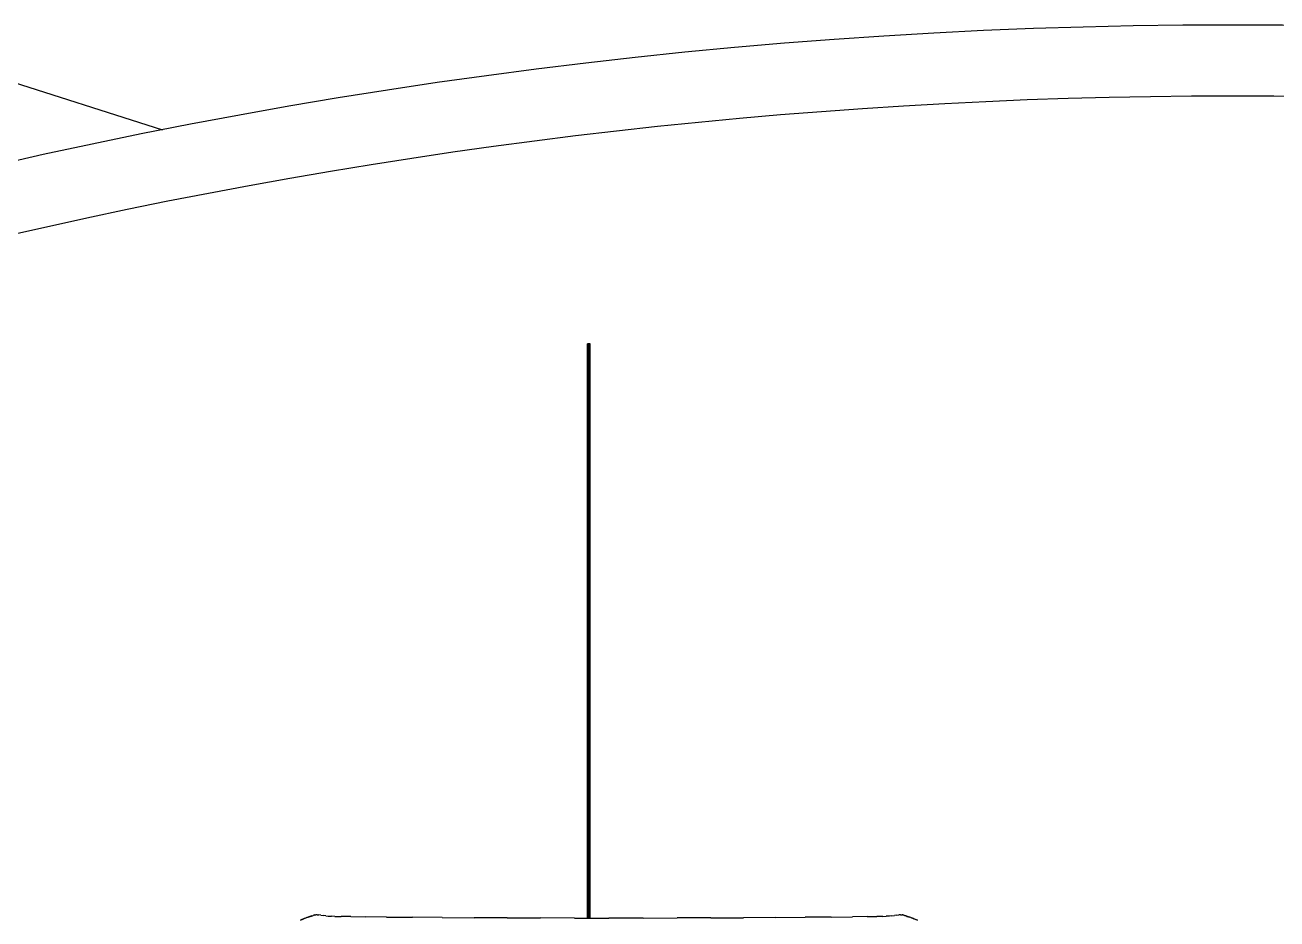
# Model space of a CAD drawing. Header units: millimetres. Extents: x -1905078 to 890385, y 1304549 to 3975677.
# Drawn here: x -641522 to -633594, y 1481234 to 1486893 of the extents above; entities that cross this region are included whole.
import ezdxf

# ---------------------------------------------------------------- set-up
doc = ezdxf.new("R2010")
doc.units = ezdxf.units.MM
doc.header["$LTSCALE"] = 1000
doc.layers.get('0').update_dxf_attribs({"linetype": 'CONTINUOUS'})
doc.layers.add('WINDOW', color=4, linetype='CONTINUOUS')
doc.layers.add('景-通用-文字', color=7, linetype='CONTINUOUS')

# ---------------------------------------------------------------- blocks, each defined once
blk = doc.blocks.new('C')
at = {"color": 0, "linetype": 'Continuous', "extrusion": (0, 1, 0)}
for p, q in [((-160.2, 13677.6), (-158.9, 13678.7)), ((-160.2, 13216.5), (-160.2, 13677.6)), ((-158.9, 13678.7), (-155.1, 13679.4)), ((-158.9, 13217.4), (-158.9, 13678.7)), ((-155.1, 13679.4), (-150.1, 13679.7)), ((-155.1, 13218), (-155.1, 13679.4)), ((-150.1, 13218.3), (-150.1, 13679.7)), ((-150.1, 13679.7), (-145, 13679.4)), ((-145, 13218), (-145, 13679.4)), ((-145, 13679.4), (-141.3, 13678.7)), ((-141.3, 13217.4), (-141.3, 13678.7)), ((-140, 13677.6), (-141.3, 13678.7)), ((-140, 13216.5), (-140, 13677.6)), ((-160.2, 12753.1), (-160.2, 13216.5)), ((-158.9, 12753.9), (-158.9, 13217.4)), ((-155.1, 12754.4), (-155.1, 13218)), ((-150.1, 12754.6), (-150.1, 13218.3)), ((-145, 12754.4), (-145, 13218)), ((-141.3, 12753.9), (-141.3, 13217.4)), ((-140, 12753.1), (-140, 13216.5)), ((-160.2, 12287.8), (-160.2, 12753.1)), ((-158.9, 12288.4), (-158.9, 12753.9)), ((-155.1, 12288.9), (-155.1, 12754.4)), ((-150.1, 12289.1), (-150.1, 12754.6)), ((-145, 12288.9), (-145, 12754.4)), ((-141.3, 12288.4), (-141.3, 12753.9)), ((-140, 12287.8), (-140, 12753.1)), ((-160.2, 11820.9), (-160.2, 12287.8)), ((-158.9, 11821.4), (-158.9, 12288.4)), ((-155.1, 11821.8), (-155.1, 12288.9)), ((-150.1, 11822), (-150.1, 12289.1)), ((-145, 11821.8), (-145, 12288.9)), ((-141.3, 11821.4), (-141.3, 12288.4)), ((-140, 11820.9), (-140, 12287.8)), ((-160.2, 11352.8), (-160.2, 11820.9)), ((-158.9, 11353.2), (-158.9, 11821.4)), ((-155.1, 11353.5), (-155.1, 11821.8)), ((-150.1, 11353.6), (-150.1, 11822)), ((-145, 11353.5), (-145, 11821.8)), ((-141.3, 11353.2), (-141.3, 11821.4)), ((-140, 11352.8), (-140, 11820.9)), ((-160.2, 10883.7), (-160.2, 11352.8)), ((-158.9, 10884), (-158.9, 11353.2)), ((-155.1, 10884.2), (-155.1, 11353.5)), ((-150.1, 10884.2), (-150.1, 11353.6)), ((-145, 10884.2), (-145, 11353.5)), ((-141.3, 10884), (-141.3, 11353.2)), ((-140, 10883.7), (-140, 11352.8)), ((-160.2, 10414), (-160.2, 10883.7)), ((-158.9, 10414.1), (-158.9, 10884)), ((-155.1, 10414.2), (-155.1, 10884.2)), ((-150.1, 10414.3), (-150.1, 10884.2)), ((-145, 10414.2), (-145, 10884.2)), ((-141.3, 10414.1), (-141.3, 10884)), ((-140, 10414), (-140, 10883.7)), ((-160.2, 9401.6), (-160.2, 10414)), ((-158.9, 9401.6), (-158.9, 10414.1)), ((-155.1, 9401.6), (-155.1, 10414.2)), ((-150.1, 9401.6), (-150.1, 10414.3)), ((-145, 9401.6), (-145, 10414.2)), ((-141.3, 9401.6), (-141.3, 10414.1)), ((-140, 9401.6), (-140, 10414)), ((-2219.8, 9412.7), (-2202.4, 9421.4)), ((-2214.6, 9418.7), (-2202.4, 9421.4)), ((-2193.4, 9424.2), (-2202.4, 9421.4)), ((-2193.4, 9424.2), (-2183.9, 9425.5)), ((-2192.7, 9422.3), (-2183.9, 9425.5)), ((-2173.4, 9425.7), (-2183.9, 9425.5)), ((-2173.4, 9425.7), (-2161, 9424.7)), ((-2145.4, 9422.9), (-2161, 9424.7)), ((-2145.4, 9422.9), (-2127.6, 9420.7)), ((2145.4, 9422.9), (2127.6, 9420.7)), ((2145.4, 9422.9), (2161, 9424.7)), ((2173.4, 9425.7), (2161, 9424.7)), ((2173.4, 9425.7), (2183.9, 9425.5)), ((2192.7, 9422.3), (2183.9, 9425.5)), ((2193.4, 9424.2), (2183.9, 9425.5)), ((2193.4, 9424.2), (2202.5, 9421.4)), ((2214.6, 9418.7), (2202.5, 9421.4)), ((2219.8, 9412.7), (2202.5, 9421.4)), ((-2269.6, 9398.7), (-2298.6, 9386.7)), ((-2297.8, 9385.9), (-2272.6, 9396.8)), ((-2250.2, 9404.9), (-2272.6, 9396.8)), ((-2269.6, 9398.7), (-2242.1, 9409)), ((-2250.2, 9404.9), (-2232.1, 9410.2)), ((-2214.6, 9418.7), (-2242.1, 9409)), ((-2219.8, 9412.7), (-2232.1, 9410.2)), ((-2108.2, 9418.6), (-2127.6, 9420.7)), ((-2108.2, 9418.6), (-2091, 9416.4)), ((-2091, 9416.4), (-2066.5, 9414.7)), ((-2041, 9414.2), (-2066.5, 9414.7)), ((-2041, 9414.2), (-1995.8, 9413.2)), ((-1923.4, 9412.3), (-1995.8, 9413.2)), ((-1923.4, 9412.3), (-1813.7, 9411)), ((-1656.8, 9409.2), (-1813.7, 9411)), ((-1656.8, 9409.2), (-1462.8, 9407.1)), ((-1241.8, 9405), (-1462.8, 9407.1)), ((-1241.8, 9405), (-1003.8, 9403.3)), ((-758.9, 9402.3), (-1003.8, 9403.3)), ((-758.9, 9402.3), (-508.8, 9401.8)), ((-255.3, 9401.6), (-508.8, 9401.8)), ((-255.3, 9401.6), (0, 9401.6)), ((255.3, 9401.6), (0, 9401.6)), ((255.3, 9401.6), (508.8, 9401.8)), ((758.9, 9402.3), (508.8, 9401.8)), ((758.9, 9402.3), (1003.8, 9403.3)), ((1241.8, 9405), (1003.8, 9403.3)), ((1241.8, 9405), (1462.9, 9407.1)), ((1656.8, 9409.2), (1462.9, 9407.1)), ((1656.8, 9409.2), (1813.7, 9411)), ((1923.4, 9412.3), (1813.7, 9411)), ((1923.4, 9412.3), (1995.8, 9413.2)), ((2041, 9414.2), (1995.8, 9413.2)), ((2041, 9414.2), (2066.5, 9414.7)), ((2091, 9416.4), (2066.5, 9414.7)), ((2108.2, 9418.6), (2091, 9416.4)), ((2108.2, 9418.6), (2127.6, 9420.7)), ((2214.6, 9418.7), (2242.1, 9409)), ((2219.8, 9412.7), (2232.1, 9410.2)), ((2250.2, 9404.9), (2232.1, 9410.2)), ((2269.6, 9398.7), (2242.1, 9409)), ((2250.2, 9404.9), (2272.6, 9396.8)), ((2269.6, 9398.7), (2298.6, 9386.7)), ((2297.9, 9385.9), (2272.6, 9396.8))]:
    blk.add_line(p, q, dxfattribs=at)

msp = doc.modelspace()

# ---------------------------------------------------------------- linework, layer by layer
at = {"layer": 'WINDOW'}
msp.add_line((-642262.8, 1486742.7), (-640651.3, 1486230), dxfattribs=at)
for points in [[(-625374.5, 1485433.8), (-623874.5, 1485433.8, 0.145902), (-643872.3, 1485433.8), (-642372.3, 1485433.8)], [(-625593.5, 1485433.8, 0.121857), (-642153.3, 1485433.8)]]:
    msp.add_lwpolyline(points, format="xyb", dxfattribs=at)

# ---------------------------------------------------------------- block references
at = {"layer": '景-通用-文字', "xscale": 0.85, "yscale": 0.85, "zscale": 0.85}
msp.add_blockref('C', (-637824.3, 1473248.1), dxfattribs=at)

doc.saveas('drawing.dxf')
